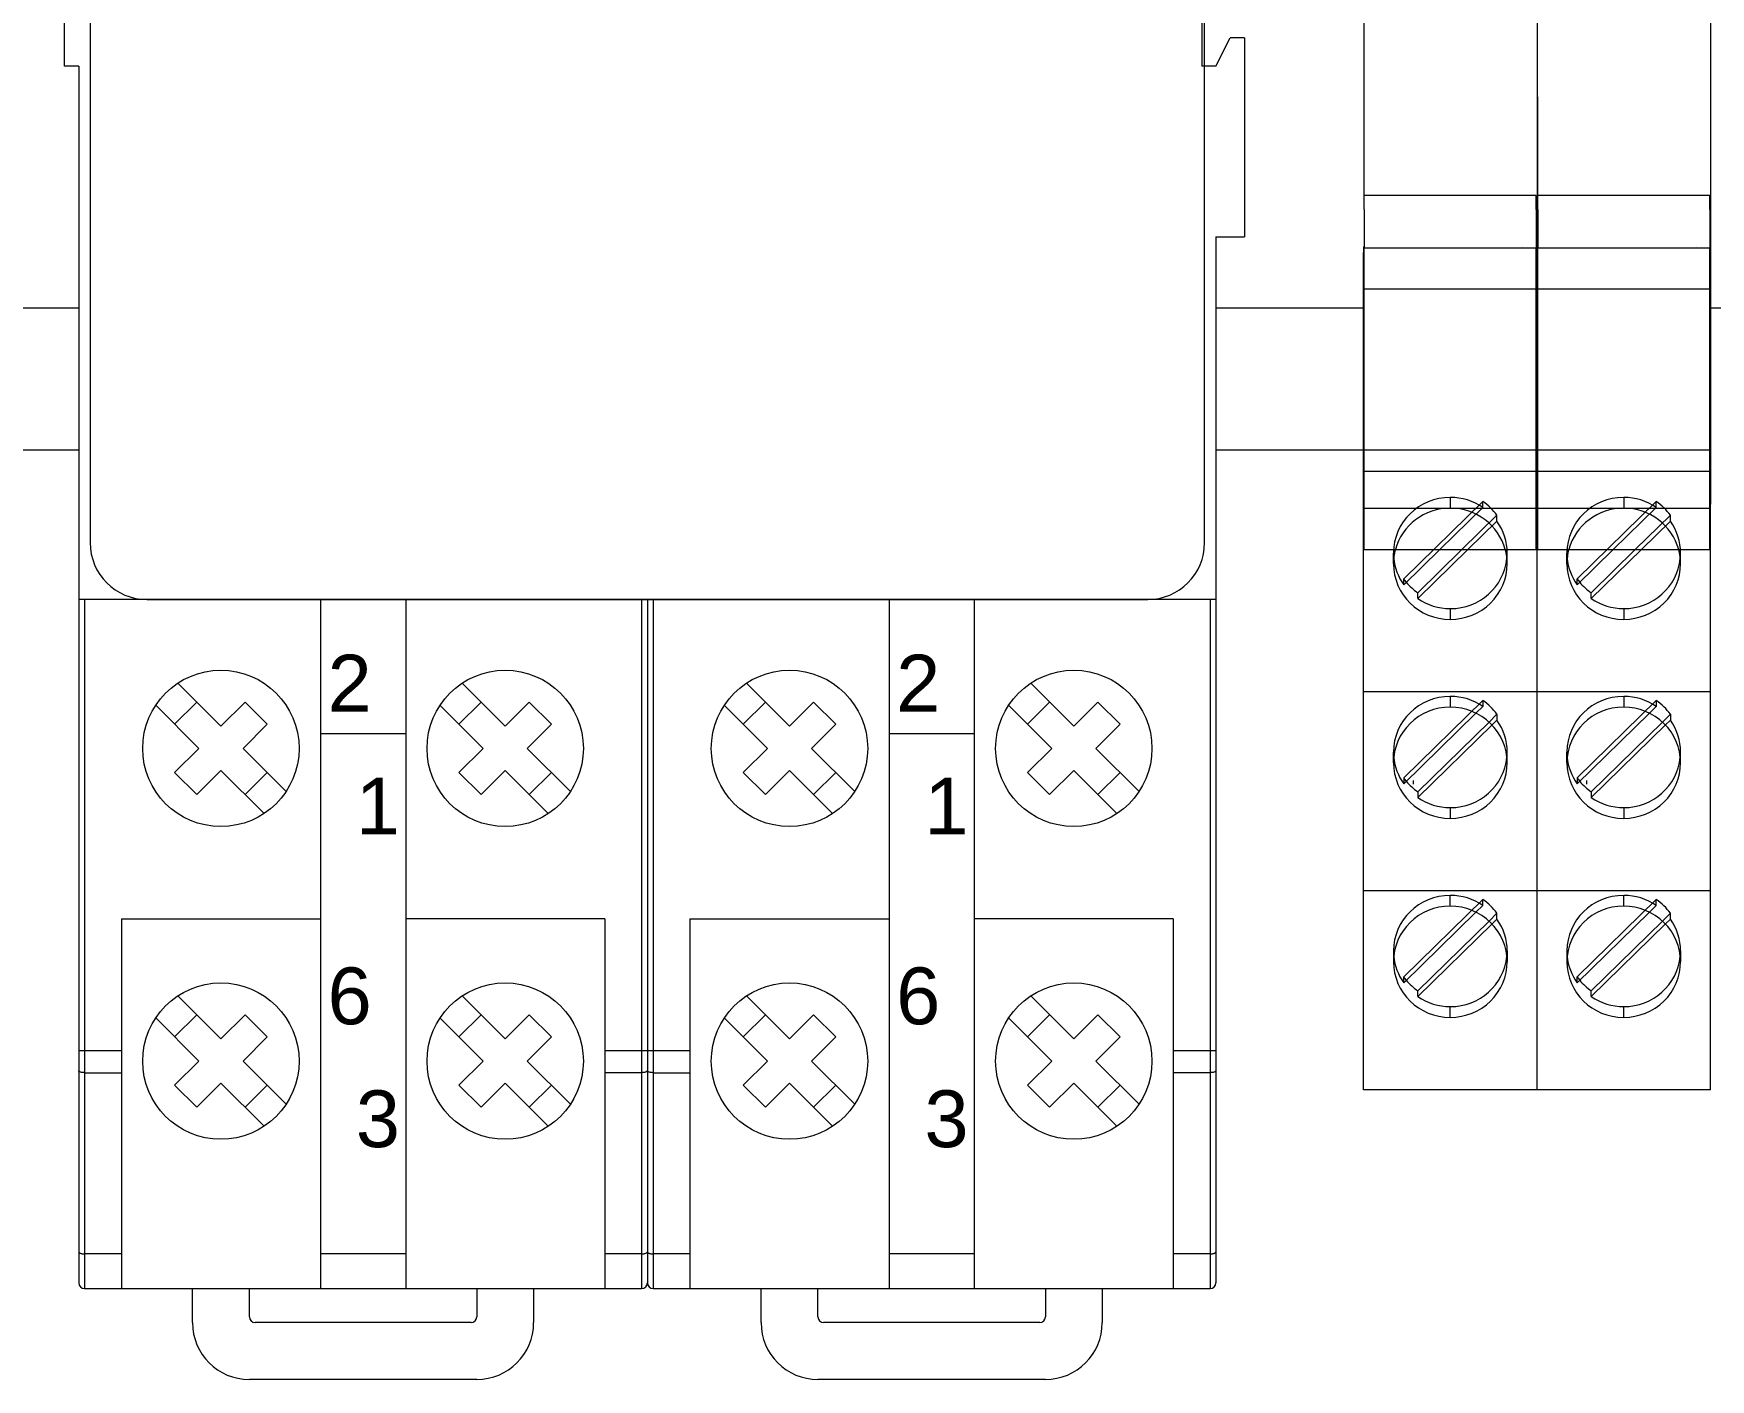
# Model space of a CAD drawing. Header units: millimetres. Extents: x 1359 to 3577, y 1336 to 3557.
# Drawn here: x 3125.2 to 3184.2, y 2471.4 to 2518.7 of the extents above; entities that cross this region are included whole.
import ezdxf

# ---------------------------------------------------------------- set-up
doc = ezdxf.new("R2010")
doc.units = ezdxf.units.MM
doc.set_wipeout_variables(frame=1)
doc.layers.add('000-PI-Oprema', color=30, linetype='Continuous', lineweight=5)
doc.layers.add('002-PI-Kabelska kanalica', color=150, linetype='Continuous')
doc.styles.get("Standard").update_dxf_attribs({"font": 'arial.ttf'})

msp = doc.modelspace()

# ---------------------------------------------------------------- linework, layer by layer
at = {"layer": '000-PI-Oprema', "color": 0, "linetype": 'ByBlock', "lineweight": 0}
for p, q in [((3172.053, 2513), (3172.028, 2539.2)), ((3172.053, 2513), (3172.028, 2539.2)), ((3178.153, 2513), (3178.128, 2539.2)), ((3178.153, 2513), (3178.128, 2539.2)), ((3178.128, 2537.5), (3178.128, 2511.2)), ((3178.128, 2537.5), (3178.128, 2511.2)), ((3184.228, 2537.5), (3184.228, 2511.2)), ((3184.228, 2537.5), (3184.228, 2511.2)), ((3126.334, 2517.556), (3126.334, 2525.556)), ((3167.834, 2518.556), (3167.334, 2518.556)), ((3167.834, 2518.556), (3167.834, 2511.556)), ((3172.053, 2512.513), (3172.053, 2513)), ((3178.103, 2513), (3172.053, 2513)), ((3172.053, 2512.513), (3172.053, 2513)), ((3178.103, 2512.513), (3178.103, 2513)), ((3178.103, 2512.513), (3178.103, 2513)), ((3178.153, 2512.513), (3178.153, 2513)), ((3184.203, 2513), (3178.153, 2513)), ((3178.153, 2512.513), (3178.153, 2513)), ((3184.203, 2512.513), (3184.203, 2513)), ((3184.203, 2512.513), (3184.203, 2513)), ((3172.053, 2512.513), (3172.053, 2511.15)), ((3172.053, 2512.513), (3172.053, 2511.15)), ((3178.103, 2512.513), (3178.103, 2511.15)), ((3178.103, 2512.513), (3178.103, 2511.15)), ((3178.153, 2512.513), (3178.153, 2511.15)), ((3178.153, 2512.513), (3178.153, 2511.15)), ((3184.203, 2512.513), (3184.203, 2511.15)), ((3184.203, 2512.513), (3184.203, 2511.15)), ((3172.028, 2511.2), (3172.053, 2511.2)), ((3172.028, 2511.2), (3172.028, 2511)), ((3172.028, 2511.2), (3172.028, 2511.2)), ((3172.028, 2511.2), (3172.053, 2511.2)), ((3172.028, 2511.2), (3172.028, 2511)), ((3172.028, 2511.2), (3172.028, 2511.2)), ((3172.053, 2511), (3172.028, 2511)), ((3172.028, 2509.4), (3172.028, 2511)), ((3172.053, 2511), (3172.028, 2511)), ((3172.028, 2509.4), (3172.028, 2511)), ((3172.053, 2509.445), (3172.053, 2511.15)), ((3178.103, 2511.15), (3172.053, 2511.15)), ((3172.053, 2511.15), (3172.053, 2511.15)), ((3172.053, 2509.445), (3172.053, 2511.15)), ((3172.053, 2511.15), (3172.053, 2511.15)), ((3177.628, 2511.2), (3177.628, 2511.2)), ((3177.628, 2511.2), (3177.628, 2511.2)), ((3178.103, 2511.2), (3178.128, 2511.2)), ((3178.103, 2511.2), (3178.128, 2511.2)), ((3178.103, 2509.445), (3178.103, 2511.15)), ((3178.103, 2511.15), (3178.103, 2511.15)), ((3178.103, 2509.445), (3178.103, 2511.15)), ((3178.103, 2511.15), (3178.103, 2511.15)), ((3178.103, 2511), (3178.128, 2511)), ((3178.103, 2511), (3178.128, 2511)), ((3178.128, 2511.2), (3178.128, 2511.2)), ((3178.128, 2511.2), (3178.128, 2511)), ((3178.128, 2511.2), (3178.128, 2511.2)), ((3178.128, 2511.2), (3178.128, 2511)), ((3178.128, 2511.2), (3178.153, 2511.2)), ((3178.128, 2511.2), (3178.128, 2511)), ((3178.128, 2511.2), (3178.128, 2511.2)), ((3178.128, 2511.2), (3178.153, 2511.2)), ((3178.128, 2511.2), (3178.128, 2511)), ((3178.128, 2511.2), (3178.128, 2511.2)), ((3178.128, 2511), (3178.128, 2509.4)), ((3178.128, 2511), (3178.128, 2509.4)), ((3178.153, 2511), (3178.128, 2511)), ((3178.128, 2509.4), (3178.128, 2511)), ((3178.153, 2511), (3178.128, 2511)), ((3178.128, 2509.4), (3178.128, 2511)), ((3178.153, 2509.445), (3178.153, 2511.15)), ((3184.203, 2511.15), (3178.153, 2511.15)), ((3178.153, 2511.15), (3178.153, 2511.15)), ((3178.153, 2509.445), (3178.153, 2511.15)), ((3178.153, 2511.15), (3178.153, 2511.15)), ((3183.728, 2511.2), (3183.728, 2511.2)), ((3183.728, 2511.2), (3183.728, 2511.2)), ((3184.203, 2511.2), (3184.228, 2511.2)), ((3184.203, 2511.2), (3184.228, 2511.2)), ((3184.203, 2509.445), (3184.203, 2511.15)), ((3184.203, 2511.15), (3184.203, 2511.15)), ((3184.203, 2509.445), (3184.203, 2511.15)), ((3184.203, 2511.15), (3184.203, 2511.15)), ((3184.203, 2511), (3184.228, 2511)), ((3184.203, 2511), (3184.228, 2511)), ((3184.228, 2511.2), (3184.228, 2511.2)), ((3184.228, 2511.2), (3184.228, 2511)), ((3184.228, 2511.2), (3184.228, 2511.2)), ((3184.228, 2511.2), (3184.228, 2511)), ((3184.228, 2511), (3184.228, 2509.4)), ((3184.228, 2511), (3184.228, 2509.4)), ((3172.028, 2509.4), (3172.053, 2509.4)), ((3172.028, 2503.178), (3172.028, 2509.4)), ((3172.028, 2509.4), (3172.053, 2509.4)), ((3172.028, 2503.178), (3172.028, 2509.4)), ((3172.053, 2509.717), (3178.103, 2509.717)), ((3172.053, 2508.978), (3172.053, 2509.445)), ((3172.053, 2508.978), (3172.053, 2509.445)), ((3178.103, 2508.978), (3178.103, 2509.445)), ((3178.103, 2508.978), (3178.103, 2509.445)), ((3178.128, 2509.4), (3178.103, 2509.4)), ((3178.128, 2509.4), (3178.103, 2509.4)), ((3178.128, 2509.4), (3178.128, 2503.178)), ((3178.128, 2509.4), (3178.128, 2503.178)), ((3178.128, 2509.4), (3178.153, 2509.4)), ((3178.128, 2503.178), (3178.128, 2509.4)), ((3178.128, 2509.4), (3178.153, 2509.4)), ((3178.128, 2503.178), (3178.128, 2509.4)), ((3178.153, 2509.717), (3184.203, 2509.717)), ((3178.153, 2508.978), (3178.153, 2509.445)), ((3178.153, 2508.978), (3178.153, 2509.445)), ((3184.203, 2508.978), (3184.203, 2509.445)), ((3184.203, 2508.978), (3184.203, 2509.445)), ((3184.228, 2509.4), (3184.203, 2509.4)), ((3184.228, 2509.4), (3184.203, 2509.4)), ((3184.228, 2509.4), (3184.228, 2503.178)), ((3184.228, 2509.4), (3184.228, 2503.178)), ((3172.053, 2503.824), (3172.053, 2508.978)), ((3172.053, 2503.824), (3172.053, 2508.978)), ((3178.103, 2503.824), (3178.103, 2508.978)), ((3178.103, 2503.824), (3178.103, 2508.978)), ((3178.153, 2503.824), (3178.153, 2508.978)), ((3178.153, 2503.824), (3178.153, 2508.978)), ((3184.203, 2503.824), (3184.203, 2508.978)), ((3184.203, 2503.824), (3184.203, 2508.978)), ((3178.128, 2503.178), (3178.128, 2506.981)), ((3178.128, 2503.178), (3178.128, 2506.981)), ((3184.228, 2503.178), (3184.228, 2506.981)), ((3184.228, 2503.178), (3184.228, 2506.981)), ((3172.028, 2506.05), (3172.028, 2506.05)), ((3172.028, 2506.05), (3172.028, 2506.05)), ((3178.128, 2506.05), (3178.128, 2506.05)), ((3178.128, 2506.05), (3178.128, 2506.05)), ((3178.128, 2506.05), (3178.128, 2506.05)), ((3178.128, 2506.05), (3178.128, 2506.05)), ((3184.228, 2506.05), (3184.228, 2506.05)), ((3184.228, 2506.05), (3184.228, 2506.05)), ((3172.028, 2504.05), (3172.028, 2504.05)), ((3178.128, 2504.05), (3172.028, 2504.05)), ((3172.028, 2504.05), (3172.028, 2504.05)), ((3178.128, 2504.05), (3178.128, 2504.05)), ((3178.128, 2504.05), (3178.128, 2504.05)), ((3178.128, 2504.05), (3178.128, 2504.05)), ((3184.228, 2504.05), (3178.128, 2504.05)), ((3178.128, 2504.05), (3178.128, 2504.05)), ((3184.228, 2504.05), (3184.228, 2504.05)), ((3184.228, 2504.05), (3184.228, 2504.05)), ((3172.053, 2502.481), (3172.053, 2503.824)), ((3172.053, 2502.481), (3172.053, 2503.824)), ((3178.103, 2502.481), (3178.103, 2503.824)), ((3178.103, 2502.481), (3178.103, 2503.824)), ((3178.153, 2502.481), (3178.153, 2503.824)), ((3178.153, 2502.481), (3178.153, 2503.824)), ((3184.203, 2502.481), (3184.203, 2503.824)), ((3184.203, 2502.481), (3184.203, 2503.824)), ((3172.028, 2503.178), (3172.053, 2503.178)), ((3172.028, 2502.15), (3172.028, 2503.178)), ((3172.028, 2503.178), (3172.053, 2503.178)), ((3172.028, 2502.15), (3172.028, 2503.178)), ((3172.053, 2503.307), (3178.103, 2503.307)), ((3178.128, 2503.178), (3178.103, 2503.178)), ((3178.128, 2503.178), (3178.103, 2503.178)), ((3178.128, 2503.178), (3178.128, 2502.15)), ((3178.128, 2503.178), (3178.128, 2502.15)), ((3178.128, 2503.178), (3178.153, 2503.178)), ((3178.128, 2502.15), (3178.128, 2503.178)), ((3178.128, 2503.178), (3178.153, 2503.178)), ((3178.128, 2502.15), (3178.128, 2503.178)), ((3178.153, 2503.307), (3184.203, 2503.307)), ((3184.228, 2503.178), (3184.203, 2503.178)), ((3184.228, 2503.178), (3184.203, 2503.178)), ((3184.228, 2503.178), (3184.228, 2502.15)), ((3184.228, 2503.178), (3184.228, 2502.15)), ((3172.028, 2502.15), (3172.053, 2502.15)), ((3172.028, 2500.55), (3172.028, 2502.15)), ((3172.028, 2502.15), (3172.053, 2502.15)), ((3172.028, 2500.55), (3172.028, 2502.15)), ((3172.053, 2500.55), (3172.053, 2502.481)), ((3172.053, 2500.55), (3172.053, 2502.481)), ((3173.438, 2499.517), (3176.223, 2502.241)), ((3175.078, 2502.386), (3175.078, 2502.006)), ((3176.223, 2502.033), (3176.223, 2502.241)), ((3178.103, 2500.55), (3178.103, 2502.481)), ((3178.103, 2500.55), (3178.103, 2502.481)), ((3178.128, 2502.15), (3178.103, 2502.15)), ((3178.128, 2502.15), (3178.103, 2502.15)), ((3178.128, 2500.55), (3178.128, 2502.15)), ((3178.128, 2500.55), (3178.128, 2502.15)), ((3178.128, 2502.15), (3178.153, 2502.15)), ((3178.128, 2500.55), (3178.128, 2502.15)), ((3178.128, 2502.15), (3178.153, 2502.15)), ((3178.128, 2500.55), (3178.128, 2502.15)), ((3178.153, 2500.55), (3178.153, 2502.481)), ((3178.153, 2500.55), (3178.153, 2502.481)), ((3179.538, 2499.517), (3182.323, 2502.241)), ((3181.178, 2502.386), (3181.178, 2502.006)), ((3182.323, 2502.033), (3182.323, 2502.241)), ((3184.203, 2500.55), (3184.203, 2502.481)), ((3184.203, 2500.55), (3184.203, 2502.481)), ((3184.228, 2502.15), (3184.203, 2502.15)), ((3184.228, 2502.15), (3184.203, 2502.15)), ((3184.228, 2500.55), (3184.228, 2502.15)), ((3184.228, 2500.55), (3184.228, 2502.15)), ((3172.028, 2502.006), (3175.078, 2502.006)), ((3176.223, 2502.033), (3174.707, 2500.55)), ((3175.078, 2502.006), (3178.128, 2502.006)), ((3176.718, 2501.757), (3175.484, 2500.55)), ((3176.718, 2501.549), (3176.718, 2501.757)), ((3178.128, 2500.55), (3178.128, 2502.006)), ((3178.128, 2500.55), (3178.128, 2502.006)), ((3178.128, 2502.006), (3181.178, 2502.006)), ((3182.323, 2502.033), (3180.807, 2500.55)), ((3181.178, 2502.006), (3184.228, 2502.006)), ((3182.818, 2501.757), (3181.584, 2500.55)), ((3182.818, 2501.549), (3182.818, 2501.757)), ((3184.228, 2500.55), (3184.228, 2502.006)), ((3184.228, 2500.55), (3184.228, 2502.006)), ((3175.697, 2500.55), (3176.718, 2501.549)), ((3181.797, 2500.55), (3182.818, 2501.549)), ((3172.028, 2500.55), (3172.053, 2500.55)), ((3172.028, 2500.55), (3172.028, 2500.55)), ((3172.028, 2495.55), (3172.028, 2500.55)), ((3172.028, 2500.55), (3172.053, 2500.55)), ((3172.028, 2500.55), (3172.028, 2500.55)), ((3172.028, 2495.55), (3172.028, 2500.55)), ((3172.053, 2500.65), (3172.053, 2500.65)), ((3172.053, 2500.65), (3172.053, 2500.65)), ((3172.053, 2500.55), (3178.103, 2500.55)), ((3172.053, 2500.55), (3172.053, 2500.55)), ((3172.053, 2500.55), (3172.053, 2500.55)), ((3173.078, 2500.05), (3173.078, 2500.429)), ((3174.707, 2500.55), (3173.438, 2499.31)), ((3173.933, 2498.825), (3175.697, 2500.55)), ((3175.484, 2500.55), (3173.933, 2499.033)), ((3177.078, 2500.05), (3177.078, 2500.429)), ((3178.103, 2500.65), (3178.103, 2500.65)), ((3178.103, 2500.65), (3178.103, 2500.65)), ((3178.103, 2500.55), (3178.128, 2500.55)), ((3178.103, 2500.55), (3178.103, 2500.55)), ((3178.103, 2500.55), (3178.128, 2500.55)), ((3178.103, 2500.55), (3178.103, 2500.55)), ((3178.128, 2500.55), (3178.128, 2500.55)), ((3178.128, 2495.55), (3178.128, 2500.55)), ((3178.128, 2500.55), (3178.128, 2500.55)), ((3178.128, 2495.55), (3178.128, 2500.55)), ((3178.128, 2500.55), (3178.153, 2500.55)), ((3178.128, 2500.55), (3178.128, 2500.55)), ((3178.128, 2495.55), (3178.128, 2500.55)), ((3178.128, 2500.55), (3178.153, 2500.55)), ((3178.128, 2500.55), (3178.128, 2500.55)), ((3178.128, 2495.55), (3178.128, 2500.55)), ((3178.153, 2500.65), (3178.153, 2500.65)), ((3178.153, 2500.65), (3178.153, 2500.65)), ((3178.153, 2500.55), (3184.203, 2500.55)), ((3178.153, 2500.55), (3178.153, 2500.55)), ((3178.153, 2500.55), (3178.153, 2500.55)), ((3179.178, 2500.05), (3179.178, 2500.429)), ((3180.807, 2500.55), (3179.538, 2499.31)), ((3180.033, 2498.825), (3181.797, 2500.55)), ((3181.584, 2500.55), (3180.033, 2499.033)), ((3183.178, 2500.05), (3183.178, 2500.429)), ((3184.203, 2500.65), (3184.203, 2500.65)), ((3184.203, 2500.65), (3184.203, 2500.65)), ((3184.203, 2500.55), (3184.228, 2500.55)), ((3184.203, 2500.55), (3184.203, 2500.55)), ((3184.203, 2500.55), (3184.228, 2500.55)), ((3184.203, 2500.55), (3184.203, 2500.55)), ((3184.228, 2500.55), (3184.228, 2500.55)), ((3184.228, 2495.55), (3184.228, 2500.55)), ((3184.228, 2500.55), (3184.228, 2500.55)), ((3184.228, 2495.55), (3184.228, 2500.55)), ((3178.128, 2495.55), (3178.128, 2499.984)), ((3178.128, 2495.55), (3178.128, 2499.984)), ((3184.228, 2495.55), (3184.228, 2499.984)), ((3184.228, 2495.55), (3184.228, 2499.984)), ((3173.438, 2499.31), (3173.438, 2499.517)), ((3179.538, 2499.31), (3179.538, 2499.517)), ((3173.933, 2498.825), (3173.933, 2499.033)), ((3180.033, 2498.825), (3180.033, 2499.033)), ((3175.078, 2498.473), (3175.078, 2498.094)), ((3181.178, 2498.473), (3181.178, 2498.094)), ((3178.128, 2495.55), (3178.128, 2497.566)), ((3178.128, 2495.55), (3178.128, 2497.566)), ((3184.228, 2495.55), (3184.228, 2497.566)), ((3184.228, 2495.55), (3184.228, 2497.566)), ((3130.317, 2495.85), (3131.834, 2494.334)), ((3140.317, 2495.85), (3141.834, 2494.334)), ((3150.317, 2495.85), (3151.834, 2494.334)), ((3160.317, 2495.85), (3161.834, 2494.334)), ((3129.54, 2495.073), (3131.056, 2493.556)), ((3130.207, 2494.405), (3130.985, 2495.183)), ((3131.834, 2494.334), (3132.682, 2495.183)), ((3132.682, 2495.183), (3133.46, 2494.405)), ((3139.54, 2495.073), (3141.056, 2493.556)), ((3140.207, 2494.405), (3140.985, 2495.183)), ((3141.834, 2494.334), (3142.682, 2495.183)), ((3142.682, 2495.183), (3143.46, 2494.405)), ((3149.54, 2495.073), (3151.056, 2493.556)), ((3150.207, 2494.405), (3150.985, 2495.183)), ((3151.834, 2494.334), (3152.682, 2495.183)), ((3152.682, 2495.183), (3153.46, 2494.405)), ((3159.54, 2495.073), (3161.056, 2493.556)), ((3160.207, 2494.405), (3160.985, 2495.183)), ((3161.834, 2494.334), (3162.682, 2495.183)), ((3162.682, 2495.183), (3163.46, 2494.405)), ((3172.028, 2495.006), (3172.028, 2495.55)), ((3172.028, 2495.55), (3172.028, 2495.55)), ((3178.128, 2495.55), (3172.028, 2495.55)), ((3172.028, 2495.006), (3172.028, 2495.55)), ((3172.028, 2495.55), (3172.028, 2495.55)), ((3173.438, 2492.517), (3176.223, 2495.241)), ((3175.078, 2495.386), (3175.078, 2495.006)), ((3176.223, 2495.241), (3176.223, 2495.033)), ((3178.128, 2495.55), (3178.128, 2495.55)), ((3178.128, 2495.006), (3178.128, 2495.55)), ((3178.128, 2495.55), (3178.128, 2495.55)), ((3178.128, 2495.006), (3178.128, 2495.55)), ((3178.128, 2495.006), (3178.128, 2495.55)), ((3178.128, 2495.55), (3178.128, 2495.55)), ((3184.228, 2495.55), (3178.128, 2495.55)), ((3178.128, 2495.006), (3178.128, 2495.55)), ((3178.128, 2495.55), (3178.128, 2495.55)), ((3179.538, 2492.517), (3182.323, 2495.241)), ((3181.178, 2495.386), (3181.178, 2495.006)), ((3182.323, 2495.241), (3182.323, 2495.033)), ((3184.228, 2495.55), (3184.228, 2495.55)), ((3184.228, 2495.006), (3184.228, 2495.55)), ((3184.228, 2495.55), (3184.228, 2495.55)), ((3184.228, 2495.006), (3184.228, 2495.55)), ((3172.028, 2488.55), (3172.028, 2495.006)), ((3172.028, 2488.55), (3172.028, 2495.006)), ((3173.438, 2492.31), (3175.98, 2494.796)), ((3176.439, 2494.484), (3173.933, 2492.033)), ((3175.98, 2494.796), (3176.223, 2495.033)), ((3176.718, 2494.757), (3176.439, 2494.484)), ((3176.718, 2494.549), (3176.545, 2494.38)), ((3176.718, 2494.757), (3176.718, 2494.549)), ((3178.128, 2488.55), (3178.128, 2495.006)), ((3178.128, 2488.55), (3178.128, 2495.006)), ((3178.128, 2488.55), (3178.128, 2495.006)), ((3178.128, 2488.55), (3178.128, 2495.006)), ((3179.538, 2492.31), (3182.08, 2494.796)), ((3182.539, 2494.484), (3180.033, 2492.033)), ((3182.08, 2494.796), (3182.323, 2495.033)), ((3182.818, 2494.757), (3182.539, 2494.484)), ((3182.818, 2494.549), (3182.645, 2494.38)), ((3182.818, 2494.757), (3182.818, 2494.549)), ((3184.228, 2488.55), (3184.228, 2495.006)), ((3184.228, 2488.55), (3184.228, 2495.006)), ((3132.612, 2493.556), (3133.46, 2494.405)), ((3138.334, 2494.072), (3135.334, 2494.072)), ((3142.612, 2493.556), (3143.46, 2494.405)), ((3152.612, 2493.556), (3153.46, 2494.405)), ((3158.334, 2494.072), (3155.334, 2494.072)), ((3162.612, 2493.556), (3163.46, 2494.405)), ((3176.545, 2494.38), (3173.933, 2491.825)), ((3182.645, 2494.38), (3180.033, 2491.825)), ((3130.207, 2492.708), (3131.056, 2493.556)), ((3132.612, 2493.556), (3134.128, 2492.04)), ((3140.207, 2492.708), (3141.056, 2493.556)), ((3142.612, 2493.556), (3144.128, 2492.04)), ((3150.207, 2492.708), (3151.056, 2493.556)), ((3152.612, 2493.556), (3154.128, 2492.04)), ((3160.207, 2492.708), (3161.056, 2493.556)), ((3162.612, 2493.556), (3164.128, 2492.04)), ((3173.078, 2493.05), (3173.078, 2493.429)), ((3177.078, 2493.05), (3177.078, 2493.429)), ((3179.178, 2493.05), (3179.178, 2493.429)), ((3183.178, 2493.05), (3183.178, 2493.429)), ((3130.207, 2492.708), (3130.985, 2491.93)), ((3130.985, 2491.93), (3131.834, 2492.778)), ((3131.834, 2492.778), (3133.35, 2491.262)), ((3132.682, 2491.93), (3133.46, 2492.708)), ((3140.207, 2492.708), (3140.985, 2491.93)), ((3140.985, 2491.93), (3141.834, 2492.778)), ((3141.834, 2492.778), (3143.35, 2491.262)), ((3142.682, 2491.93), (3143.46, 2492.708)), ((3150.207, 2492.708), (3150.985, 2491.93)), ((3150.985, 2491.93), (3151.834, 2492.778)), ((3151.834, 2492.778), (3153.35, 2491.262)), ((3152.682, 2491.93), (3153.46, 2492.708)), ((3160.207, 2492.708), (3160.985, 2491.93)), ((3160.985, 2491.93), (3161.834, 2492.778)), ((3161.834, 2492.778), (3163.35, 2491.262)), ((3162.682, 2491.93), (3163.46, 2492.708)), ((3173.438, 2492.517), (3173.438, 2492.31)), ((3173.778, 2492.297), (3173.778, 2492.424)), ((3179.538, 2492.517), (3179.538, 2492.31)), ((3179.878, 2492.297), (3179.878, 2492.424)), ((3173.933, 2492.033), (3173.933, 2491.825)), ((3180.033, 2492.033), (3180.033, 2491.825)), ((3175.078, 2491.473), (3175.078, 2491.094)), ((3181.178, 2491.473), (3181.178, 2491.094)), ((3178.128, 2488.55), (3178.128, 2490.566)), ((3178.128, 2488.55), (3178.128, 2490.566)), ((3184.228, 2488.55), (3184.228, 2490.566)), ((3184.228, 2488.55), (3184.228, 2490.566)), ((3172.028, 2488.006), (3172.028, 2488.55)), ((3172.028, 2488.55), (3172.028, 2488.55)), ((3178.128, 2488.55), (3172.028, 2488.55)), ((3172.028, 2488.006), (3172.028, 2488.55)), ((3172.028, 2488.55), (3172.028, 2488.55)), ((3172.028, 2481.55), (3172.028, 2488.006)), ((3172.028, 2481.55), (3172.028, 2488.006)), ((3173.438, 2485.517), (3176.223, 2488.241)), ((3175.078, 2488.006), (3175.078, 2488.386)), ((3176.223, 2488.033), (3175.98, 2487.796)), ((3176.223, 2488.033), (3176.223, 2488.241)), ((3178.128, 2488.55), (3178.128, 2488.55)), ((3178.128, 2488.006), (3178.128, 2488.55)), ((3178.128, 2488.55), (3178.128, 2488.55)), ((3178.128, 2488.006), (3178.128, 2488.55)), ((3178.128, 2488.006), (3178.128, 2488.55)), ((3178.128, 2488.55), (3178.128, 2488.55)), ((3184.228, 2488.55), (3178.128, 2488.55)), ((3178.128, 2488.006), (3178.128, 2488.55)), ((3178.128, 2488.55), (3178.128, 2488.55)), ((3178.128, 2481.55), (3178.128, 2488.006)), ((3178.128, 2481.55), (3178.128, 2488.006)), ((3178.128, 2481.55), (3178.128, 2488.006)), ((3178.128, 2481.55), (3178.128, 2488.006)), ((3179.538, 2485.517), (3182.323, 2488.241)), ((3181.178, 2488.006), (3181.178, 2488.386)), ((3182.323, 2488.033), (3182.08, 2487.796)), ((3182.323, 2488.033), (3182.323, 2488.241)), ((3184.228, 2488.55), (3184.228, 2488.55)), ((3184.228, 2488.006), (3184.228, 2488.55)), ((3184.228, 2488.55), (3184.228, 2488.55)), ((3184.228, 2488.006), (3184.228, 2488.55)), ((3184.228, 2481.55), (3184.228, 2488.006)), ((3184.228, 2481.55), (3184.228, 2488.006)), ((3128.334, 2487.556), (3128.334, 2474.556)), ((3128.334, 2487.556), (3135.334, 2487.556)), ((3145.334, 2487.556), (3138.334, 2487.556)), ((3145.334, 2487.556), (3145.334, 2474.556)), ((3148.334, 2487.556), (3148.334, 2474.556)), ((3148.334, 2487.556), (3155.334, 2487.556)), ((3165.334, 2487.556), (3158.334, 2487.556)), ((3165.334, 2487.556), (3165.334, 2474.556)), ((3175.98, 2487.796), (3173.438, 2485.31)), ((3176.439, 2487.484), (3173.933, 2485.033)), ((3176.718, 2487.757), (3176.439, 2487.484)), ((3176.545, 2487.38), (3176.718, 2487.549)), ((3176.718, 2487.549), (3176.718, 2487.757)), ((3182.08, 2487.796), (3179.538, 2485.31)), ((3182.539, 2487.484), (3180.033, 2485.033)), ((3182.818, 2487.757), (3182.539, 2487.484)), ((3182.645, 2487.38), (3182.818, 2487.549)), ((3182.818, 2487.549), (3182.818, 2487.757)), ((3173.933, 2484.825), (3176.545, 2487.38)), ((3180.033, 2484.825), (3182.645, 2487.38)), ((3173.078, 2486.429), (3173.078, 2486.05)), ((3177.078, 2486.429), (3177.078, 2486.05)), ((3179.178, 2486.429), (3179.178, 2486.05)), ((3183.178, 2486.429), (3183.178, 2486.05)), ((3173.438, 2485.31), (3173.438, 2485.517)), ((3179.538, 2485.31), (3179.538, 2485.517)), ((3130.317, 2484.85), (3131.834, 2483.334)), ((3140.317, 2484.85), (3141.834, 2483.334)), ((3150.317, 2484.85), (3151.834, 2483.334)), ((3160.317, 2484.85), (3161.834, 2483.334)), ((3173.933, 2484.825), (3173.933, 2485.033)), ((3175.078, 2484.094), (3175.078, 2484.473)), ((3180.033, 2484.825), (3180.033, 2485.033)), ((3181.178, 2484.094), (3181.178, 2484.473)), ((3129.54, 2484.073), (3131.056, 2482.556)), ((3130.207, 2483.405), (3130.985, 2484.183)), ((3131.834, 2483.334), (3132.682, 2484.183)), ((3132.682, 2484.183), (3133.46, 2483.405)), ((3139.54, 2484.073), (3141.056, 2482.556)), ((3140.207, 2483.405), (3140.985, 2484.183)), ((3141.834, 2483.334), (3142.682, 2484.183)), ((3142.682, 2484.183), (3143.46, 2483.405)), ((3149.54, 2484.073), (3151.056, 2482.556)), ((3150.207, 2483.405), (3150.985, 2484.183)), ((3151.834, 2483.334), (3152.682, 2484.183)), ((3152.682, 2484.183), (3153.46, 2483.405)), ((3159.54, 2484.073), (3161.056, 2482.556)), ((3160.207, 2483.405), (3160.985, 2484.183)), ((3161.834, 2483.334), (3162.682, 2484.183)), ((3162.682, 2484.183), (3163.46, 2483.405)), ((3132.612, 2482.556), (3133.46, 2483.405)), ((3142.612, 2482.556), (3143.46, 2483.405)), ((3152.612, 2482.556), (3153.46, 2483.405)), ((3162.612, 2482.556), (3163.46, 2483.405)), ((3126.834, 2482.933), (3128.334, 2482.933)), ((3145.334, 2482.933), (3146.834, 2482.933)), ((3146.834, 2482.933), (3148.334, 2482.933)), ((3165.334, 2482.933), (3166.834, 2482.933)), ((3127.034, 2482.148), (3128.334, 2482.148)), ((3130.207, 2481.708), (3131.056, 2482.556)), ((3132.612, 2482.556), (3134.128, 2481.04)), ((3140.207, 2481.708), (3141.056, 2482.556)), ((3142.612, 2482.556), (3144.128, 2481.04)), ((3146.634, 2482.148), (3145.334, 2482.148)), ((3147.034, 2482.148), (3148.334, 2482.148)), ((3150.207, 2481.708), (3151.056, 2482.556)), ((3152.612, 2482.556), (3154.128, 2481.04)), ((3160.207, 2481.708), (3161.056, 2482.556)), ((3162.612, 2482.556), (3164.128, 2481.04)), ((3166.634, 2482.148), (3165.334, 2482.148)), ((3130.207, 2481.708), (3130.985, 2480.93)), ((3130.985, 2480.93), (3131.834, 2481.778)), ((3131.834, 2481.778), (3133.35, 2480.262)), ((3132.682, 2480.93), (3133.46, 2481.708)), ((3140.207, 2481.708), (3140.985, 2480.93)), ((3140.985, 2480.93), (3141.834, 2481.778)), ((3141.834, 2481.778), (3143.35, 2480.262)), ((3142.682, 2480.93), (3143.46, 2481.708)), ((3150.207, 2481.708), (3150.985, 2480.93)), ((3150.985, 2480.93), (3151.834, 2481.778)), ((3151.834, 2481.778), (3153.35, 2480.262)), ((3152.682, 2480.93), (3153.46, 2481.708)), ((3160.207, 2481.708), (3160.985, 2480.93)), ((3160.985, 2480.93), (3161.834, 2481.778)), ((3161.834, 2481.778), (3163.35, 2480.262)), ((3162.682, 2480.93), (3163.46, 2481.708)), ((3172.028, 2481.55), (3172.028, 2481.55)), ((3172.028, 2481.55), (3172.028, 2481.55)), ((3178.128, 2481.55), (3172.028, 2481.55)), ((3172.028, 2481.55), (3172.028, 2481.55)), ((3172.028, 2481.55), (3172.028, 2481.55)), ((3178.128, 2481.55), (3172.028, 2481.55)), ((3178.128, 2481.55), (3178.128, 2481.55)), ((3178.128, 2481.55), (3178.128, 2481.55)), ((3178.128, 2481.55), (3178.128, 2481.55)), ((3178.128, 2481.55), (3178.128, 2481.55)), ((3178.128, 2481.55), (3178.128, 2481.55)), ((3178.128, 2481.55), (3178.128, 2481.55)), ((3184.228, 2481.55), (3178.128, 2481.55)), ((3178.128, 2481.55), (3178.128, 2481.55)), ((3178.128, 2481.55), (3178.128, 2481.55)), ((3184.228, 2481.55), (3178.128, 2481.55)), ((3184.228, 2481.55), (3184.228, 2481.55)), ((3184.228, 2481.55), (3184.228, 2481.55)), ((3184.228, 2481.55), (3184.228, 2481.55)), ((3184.228, 2481.55), (3184.228, 2481.55)), ((3128.334, 2475.771), (3127.034, 2475.771)), ((3138.334, 2475.771), (3135.334, 2475.771)), ((3146.634, 2475.771), (3145.334, 2475.771)), ((3148.334, 2475.771), (3147.034, 2475.771)), ((3158.334, 2475.771), (3155.334, 2475.771)), ((3166.634, 2475.771), (3165.334, 2475.771)), ((3127.034, 2474.556), (3146.634, 2474.556)), ((3130.834, 2473.356), (3130.834, 2474.556)), ((3132.834, 2473.556), (3132.834, 2474.556)), ((3132.834, 2473.556), (3132.834, 2474.556)), ((3140.834, 2474.556), (3140.834, 2473.556)), ((3140.834, 2474.556), (3140.834, 2473.556)), ((3142.834, 2474.556), (3142.834, 2473.356)), ((3147.034, 2474.556), (3166.634, 2474.556)), ((3150.834, 2473.356), (3150.834, 2474.556)), ((3152.834, 2473.556), (3152.834, 2474.556)), ((3160.834, 2474.556), (3160.834, 2473.556)), ((3162.834, 2474.556), (3162.834, 2473.356)), ((3140.634, 2473.356), (3133.034, 2473.356)), ((3140.634, 2473.356), (3133.034, 2473.356)), ((3160.634, 2473.356), (3153.034, 2473.356)), ((3140.834, 2471.356), (3132.834, 2471.356)), ((3160.834, 2471.356), (3152.834, 2471.356))]:
    msp.add_line(p, q, dxfattribs=at)
for points in [[(3127.034, 2482.148), (3127.008, 2482.149), (3126.982, 2482.151), (3126.957, 2482.154), (3126.934, 2482.159), (3126.912, 2482.165), (3126.892, 2482.171), (3126.875, 2482.179), (3126.861, 2482.188), (3126.849, 2482.197), (3126.841, 2482.207), (3126.835, 2482.217), (3126.834, 2482.227)], [(3146.834, 2482.227), (3146.832, 2482.217), (3146.827, 2482.207), (3146.818, 2482.197), (3146.807, 2482.188), (3146.792, 2482.179), (3146.775, 2482.171), (3146.755, 2482.165), (3146.734, 2482.159), (3146.71, 2482.154), (3146.685, 2482.151), (3146.66, 2482.149), (3146.634, 2482.148)], [(3147.034, 2482.148), (3147.008, 2482.149), (3146.982, 2482.151), (3146.957, 2482.154), (3146.934, 2482.159), (3146.912, 2482.165), (3146.892, 2482.171), (3146.875, 2482.179), (3146.861, 2482.188), (3146.849, 2482.197), (3146.841, 2482.207), (3146.835, 2482.217), (3146.834, 2482.227)], [(3166.834, 2482.227), (3166.832, 2482.217), (3166.827, 2482.207), (3166.818, 2482.197), (3166.807, 2482.188), (3166.792, 2482.179), (3166.775, 2482.171), (3166.755, 2482.165), (3166.734, 2482.159), (3166.71, 2482.154), (3166.685, 2482.151), (3166.66, 2482.149), (3166.634, 2482.148)], [(3126.834, 2475.85), (3126.835, 2475.84), (3126.841, 2475.83), (3126.849, 2475.82), (3126.861, 2475.811), (3126.875, 2475.802), (3126.892, 2475.794), (3126.912, 2475.788), (3126.934, 2475.782), (3126.957, 2475.777), (3126.982, 2475.774), (3127.008, 2475.772), (3127.034, 2475.771)], [(3146.634, 2475.771), (3146.66, 2475.772), (3146.685, 2475.774), (3146.71, 2475.777), (3146.734, 2475.782), (3146.755, 2475.788), (3146.775, 2475.794), (3146.792, 2475.802), (3146.807, 2475.811), (3146.818, 2475.82), (3146.827, 2475.83), (3146.832, 2475.84), (3146.834, 2475.85)], [(3146.834, 2475.85), (3146.835, 2475.84), (3146.841, 2475.83), (3146.849, 2475.82), (3146.861, 2475.811), (3146.875, 2475.802), (3146.892, 2475.794), (3146.912, 2475.788), (3146.934, 2475.782), (3146.957, 2475.777), (3146.982, 2475.774), (3147.008, 2475.772), (3147.034, 2475.771)], [(3166.634, 2475.771), (3166.66, 2475.772), (3166.685, 2475.774), (3166.71, 2475.777), (3166.734, 2475.782), (3166.755, 2475.788), (3166.775, 2475.794), (3166.792, 2475.802), (3166.807, 2475.811), (3166.818, 2475.82), (3166.827, 2475.83), (3166.832, 2475.84), (3166.834, 2475.85)]]:
    msp.add_lwpolyline(points, dxfattribs=at)
for centre in [(3131.834, 2493.556), (3141.834, 2493.556), (3151.834, 2493.556), (3161.834, 2493.556), (3131.834, 2482.556), (3141.834, 2482.556), (3151.834, 2482.556), (3161.834, 2482.556)]:
    msp.add_circle(centre, 2.75, dxfattribs=at)
for centre, radius, start, end in [((3127.034, 2474.756), 0.2, 180, 270), ((3146.634, 2474.756), 0.2, 270, 0), ((3147.034, 2474.756), 0.2, 180, 270), ((3166.634, 2474.756), 0.2, 270, 0), ((3132.834, 2473.356), 2, 180, 270), ((3133.034, 2473.556), 0.2, 180, 270), ((3133.034, 2473.556), 0.2, 180, 270), ((3140.634, 2473.556), 0.2, 270, 0), ((3140.634, 2473.556), 0.2, 270, 0), ((3140.834, 2473.356), 2, 270, 0), ((3152.834, 2473.356), 2, 180, 270), ((3153.034, 2473.556), 0.2, 180, 270), ((3160.634, 2473.556), 0.2, 270, 0), ((3160.834, 2473.356), 2, 270, 0)]:
    msp.add_arc(centre, radius, start, end, dxfattribs=at)
for centre, start_param, end_param in [((3175.078, 2500.429), -1.570796, 0), ((3175.078, 2500.429), -2.180289, -1.570796), ((3175.078, 2500.637), -2.5321, -2.180289), ((3181.178, 2500.429), -1.570796, 0), ((3181.178, 2500.429), -2.180289, -1.570796), ((3181.178, 2500.637), -2.5321, -2.180289), ((3175.078, 2500.05), -1.570796, -0.258728), ((3175.078, 2500.05), -2.882864, -1.570796), ((3181.178, 2500.05), -1.570796, -0.258728), ((3181.178, 2500.05), -2.882864, -1.570796), ((3175.078, 2500.429), -3.141593, -2.5321), ((3181.178, 2500.429), -3.141593, -2.5321), ((3175.078, 2500.05), -0.258728, 0), ((3175.078, 2500.429), 0, 0.097132), ((3175.078, 2500.05), -3.141593, -2.882864), ((3175.078, 2500.429), 3.044461, 3.141593), ((3181.178, 2500.05), -0.258728, 0), ((3181.178, 2500.429), 0, 0.097132), ((3181.178, 2500.05), -3.141593, -2.882864), ((3181.178, 2500.429), 3.044461, 3.141593), ((3175.078, 2500.05), 0, 1.570796), ((3175.078, 2500.429), 0.097132, 0.609492), ((3175.078, 2500.429), 1.570796, 3.044461), ((3175.078, 2500.05), 1.570796, 3.141593), ((3181.178, 2500.05), 0, 1.570796), ((3181.178, 2500.429), 0.097132, 0.609492), ((3181.178, 2500.429), 1.570796, 3.044461), ((3181.178, 2500.05), 1.570796, 3.141593), ((3175.078, 2500.637), 0.609492, 0.685382), ((3175.078, 2500.637), 0.685382, 0.961304), ((3181.178, 2500.637), 0.609492, 0.685382), ((3181.178, 2500.637), 0.685382, 0.961304), ((3175.078, 2500.429), 0.961304, 1.570796), ((3181.178, 2500.429), 0.961304, 1.570796), ((3175.078, 2493.429), -1.570796, 0), ((3175.078, 2493.429), -2.180289, -1.570796), ((3175.078, 2493.637), -2.5321, -2.180289), ((3181.178, 2493.429), -1.570796, 0), ((3181.178, 2493.429), -2.180289, -1.570796), ((3181.178, 2493.637), -2.5321, -2.180289), ((3175.078, 2493.05), -1.570796, 0), ((3175.078, 2493.05), -3.141593, -1.570796), ((3175.078, 2493.429), 3.141593, 3.751085), ((3181.178, 2493.05), -1.570796, 0), ((3181.178, 2493.05), -3.141593, -1.570796), ((3181.178, 2493.429), 3.141593, 3.751085), ((3175.078, 2493.429), 0, 0.097132), ((3175.078, 2493.429), 3.044461, 3.141593), ((3181.178, 2493.429), 0, 0.097132), ((3181.178, 2493.429), 3.044461, 3.141593), ((3175.078, 2493.05), 0, 1.570796), ((3175.078, 2493.429), 0.097132, 0.609492), ((3175.078, 2493.429), 1.570796, 3.044461), ((3175.078, 2493.05), 1.570796, 3.141593), ((3181.178, 2493.05), 0, 1.570796), ((3181.178, 2493.429), 0.097132, 0.609492), ((3181.178, 2493.429), 1.570796, 3.044461), ((3181.178, 2493.05), 1.570796, 3.141593), ((3175.078, 2493.637), 0.609492, 0.685382), ((3175.078, 2493.637), 0.685382, 0.961304), ((3181.178, 2493.637), 0.609492, 0.685382), ((3181.178, 2493.637), 0.685382, 0.961304), ((3175.078, 2493.429), 0.961304, 1.570796), ((3181.178, 2493.429), 0.961304, 1.570796), ((3175.078, 2486.429), -1.570796, 0), ((3175.078, 2486.05), -1.570796, 0), ((3175.078, 2486.429), -2.180289, -1.570796), ((3175.078, 2486.05), -3.141593, -1.570796), ((3175.078, 2486.637), -2.5321, -2.180289), ((3181.178, 2486.429), -1.570796, 0), ((3181.178, 2486.05), -1.570796, 0), ((3181.178, 2486.429), -2.180289, -1.570796), ((3181.178, 2486.05), -3.141593, -1.570796), ((3181.178, 2486.637), -2.5321, -2.180289), ((3175.078, 2486.429), -3.141593, -2.5321), ((3181.178, 2486.429), -3.141593, -2.5321), ((3175.078, 2486.429), 0, 0.097132), ((3175.078, 2486.429), 0.097132, 0.609492), ((3175.078, 2486.429), 1.570796, 3.044461), ((3175.078, 2486.429), 3.044461, 3.141593), ((3181.178, 2486.429), 0, 0.097132), ((3181.178, 2486.429), 0.097132, 0.609492), ((3181.178, 2486.429), 1.570796, 3.044461), ((3181.178, 2486.429), 3.044461, 3.141593), ((3175.078, 2486.05), 0, 1.570796), ((3175.078, 2486.05), 1.570796, 3.141593), ((3181.178, 2486.05), 0, 1.570796), ((3181.178, 2486.05), 1.570796, 3.141593), ((3175.078, 2486.637), 0.609492, 0.685382), ((3175.078, 2486.637), 0.685382, 0.961304), ((3181.178, 2486.637), 0.609492, 0.685382), ((3181.178, 2486.637), 0.685382, 0.961304), ((3175.078, 2486.429), 0.961304, 1.570796), ((3181.178, 2486.429), 0.961304, 1.570796)]:
    msp.add_ellipse(centre, major_axis=(-2, 0), ratio=0.978148, start_param=start_param, end_param=end_param, dxfattribs=at)
at = {"layer": '002-PI-Kabelska kanalica', "color": 0, "linetype": 'ByBlock', "lineweight": 0, "ltscale": 0.25}
for p, q in [((3121.834, 2509.056), (3126.834, 2509.056)), ((3166.834, 2509.056), (3172.053, 2509.056)), ((3184.203, 2509.056), (3195.949, 2509.056)), ((3121.834, 2504.057), (3126.834, 2504.057)), ((3166.834, 2504.057), (3172.053, 2504.057)), ((3166.834, 2504.056), (3171.834, 2504.056))]:
    msp.add_line(p, q, dxfattribs=at)

# ---------------------------------------------------------------- texts
at = {"layer": '000-PI-Oprema', "color": 0, "linetype": 'ByBlock', "lineweight": 0, "char_height": 1.9995, "width": 2.5471}
for s, insert, attachment_point in [('{\\fArial|b0|i0|c0|p34;2}', (3135.586, 2496.85), 1), ('{\\fArial|b0|i0|c0|p34;2}', (3155.586, 2496.85), 1), ('{\\fArial|b0|i0|c0|p34;1}', (3138.133, 2492.527), 3), ('{\\fArial|b0|i0|c0|p34;1}', (3158.133, 2492.527), 3), ('{\\fArial|b0|i0|c0|p34;6}', (3135.586, 2485.85), 1), ('{\\fArial|b0|i0|c0|p34;6}', (3155.586, 2485.85), 1), ('{\\fArial|b0|i0|c0|p34;3}', (3138.133, 2481.527), 3), ('{\\fArial|b0|i0|c0|p34;3}', (3158.133, 2481.527), 3)]:
    msp.add_mtext(s, dxfattribs=dict(at, insert=insert, attachment_point=attachment_point))

# ---------------------------------------------------------------- next in the draw order: wipeouts: each hides what was drawn before it
at = {"color": 0, "linetype": 'ByBlock', "lineweight": 0}
msp.add_wipeout([(3126.834, 2544.306), (3166.834, 2544.306), (3166.834, 2498.806), (3126.834, 2498.806)], dxfattribs=at).dxf.layer = '000-PI-Oprema'

# ---------------------------------------------------------------- next in the draw order: linework, layer by layer
at = {"layer": '000-PI-Oprema', "color": 0, "linetype": 'ByBlock', "lineweight": 0}
for p, q in [((3127.234, 2542.393), (3127.234, 2500.793)), ((3166.434, 2500.793), (3166.434, 2542.393)), ((3166.334, 2525.556), (3166.334, 2517.556)), ((3166.834, 2517.556), (3167.334, 2518.556)), ((3126.834, 2517.556), (3126.334, 2517.556)), ((3126.834, 2517.556), (3126.834, 2474.756)), ((3166.834, 2517.556), (3166.334, 2517.556)), ((3166.834, 2511.556), (3166.834, 2474.756)), ((3166.834, 2511.556), (3167.834, 2511.556)), ((3126.834, 2498.806), (3146.834, 2498.806)), ((3127.034, 2498.806), (3127.034, 2474.556)), ((3129.234, 2498.793), (3164.434, 2498.793)), ((3135.334, 2498.806), (3135.334, 2474.556)), ((3138.334, 2498.806), (3138.334, 2474.556)), ((3146.634, 2498.806), (3146.634, 2474.556)), ((3146.834, 2498.806), (3166.834, 2498.806)), ((3146.834, 2498.806), (3146.834, 2474.756)), ((3147.034, 2498.806), (3147.034, 2474.556)), ((3155.334, 2498.806), (3155.334, 2474.556)), ((3158.334, 2498.806), (3158.334, 2474.556)), ((3166.634, 2498.806), (3166.634, 2474.556))]:
    msp.add_line(p, q, dxfattribs=at)
for centre, start, end in [((3129.234, 2500.793), 180, 270), ((3164.434, 2500.793), 270, 0)]:
    msp.add_arc(centre, 2, start, end, dxfattribs=at)

doc.saveas('drawing.dxf')
